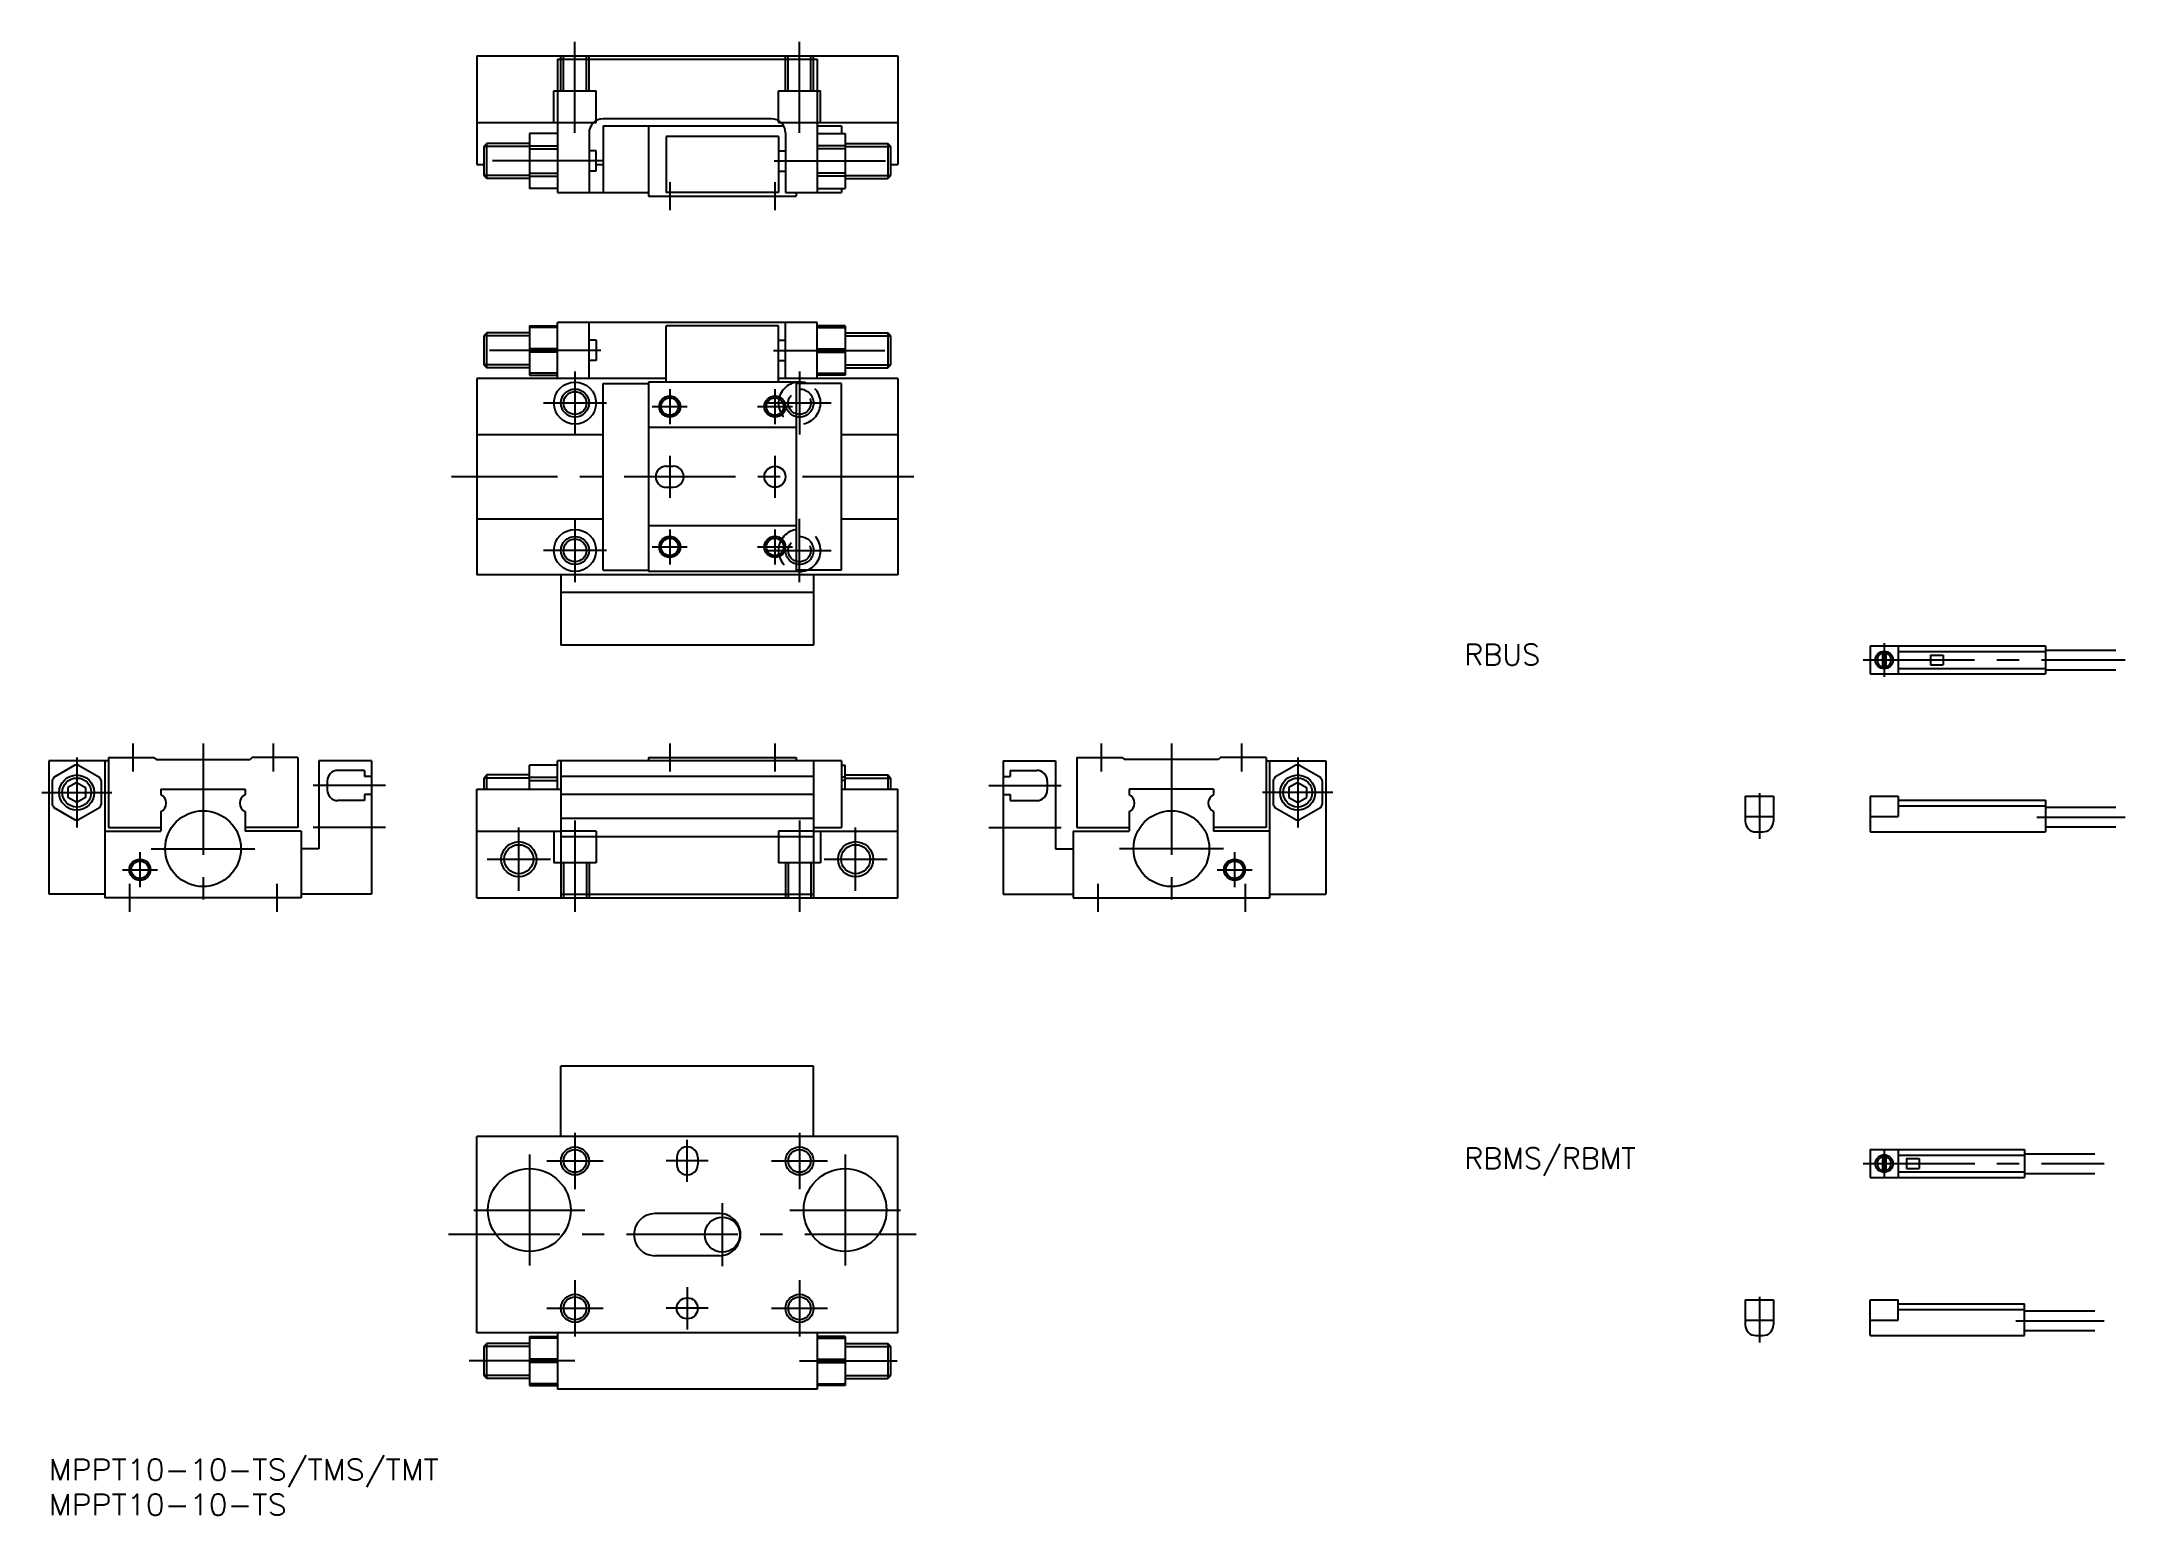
# Model space of a CAD drawing. Extents: x -1 to 296, y -8 to 202.
import ezdxf

# ---------------------------------------------------------------- set-up
doc = ezdxf.new("R2010")
doc.units = 0
doc.header["$LTSCALE"] = 0.5
doc.linetypes.add('CENTER', pattern=[50.8, 31.75, -6.35, 6.35, -6.35])
doc.linetypes.add('DASHED', pattern=[19.05, 12.7, -6.35])
for name, color, linetype in [('MSM_CENTER', 1, 'CENTER'), ('MSM_CONTINUOUS', 7, 'CONTINUOUS'), ('MSM_DASHED', 4, 'DASHED'), ('MSM_NARROW', 5, 'CONTINUOUS'), ('MSM_PART_NUMBER', 7, 'CONTINUOUS')]:
    doc.layers.add(name, color=color, linetype=linetype)
doc.styles.get("Standard").update_dxf_attribs({"font": 'txt.shx', "height": 3, "bigfont": 'bigfont.shx'})

# ---------------------------------------------------------------- blocks, each defined once
blk = doc.blocks.new('*U2')
at = {"layer": 'MSM_PART_NUMBER', "width": 1.055}
blk.add_text('MPPT10-10-TS/TMS/TMT', height=3, dxfattribs=at).set_placement((0, -3))
blk = doc.blocks.new('*U3')
at = {"layer": 'MSM_PART_NUMBER', "width": 1.055}
blk.add_text('MPPT10-10-TS', height=3, dxfattribs=at).set_placement((0, -8))
blk = doc.blocks.new('*U5')
at = {"layer": 'MSM_PART_NUMBER'}
blk.add_text('RBUS', height=3, dxfattribs=at).set_placement((201.741465, 113.136562))
blk = doc.blocks.new('*U6')
at = {"layer": 'MSM_PART_NUMBER'}
blk.add_text('RBMS/RBMT', height=3, dxfattribs=at).set_placement((201.741465, 41.36914))

msp = doc.modelspace()

# ---------------------------------------------------------------- linework, layer by layer
at = {"layer": 'MSM_CENTER'}
for p, q in [((75, 188.999969), (75, 201.999969)), ((107, 188.999969), (107, 201.999969)), ((79.10264, 184.999969), (60.41222, 184.999969)), ((103.397354, 184.999969), (120.587769, 184.999969)), ((88.49998, 181.999989), (88.49998, 177.999989)), ((103.499985, 181.999989), (103.499985, 177.999989)), ((78.69337, 157.999989), (59.91223, 157.999989)), ((103.30661, 157.999989), (120.914024, 157.999989)), ((75, 154.999989), (75, 145.999989)), ((106.999969, 154.999989), (106.999969, 145.999989)), ((88.49998, 152.499989), (88.49998, 147.499989)), ((103.499985, 152.499989), (103.499985, 147.499989)), ((79.5, 150.499989), (70.5, 150.499989)), ((85.99998, 149.999989), (90.99998, 149.999989)), ((100.999985, 149.999989), (105.999985, 149.999989)), ((111.499969, 150.499989), (102.499969, 150.499989)), ((88.49998, 142.999989), (88.49998, 136.999989)), ((103.499985, 142.999989), (103.499985, 136.999989)), ((123.297928, 139.999989), (57.41284, 139.999989)), ((75, 133.999989), (75, 124.999989)), ((106.999969, 124.999989), (106.999969, 133.999989)), ((88.49998, 132.499989), (88.49998, 127.499989)), ((103.499985, 132.499989), (103.499985, 127.499989)), ((79.5, 129.499989), (70.5, 129.499989)), ((85.99998, 129.999989), (90.99998, 129.999989)), ((100.999985, 129.999989), (105.999985, 129.999989)), ((102.499969, 129.499989), (111.499969, 129.499989)), ((261.577188, 116.29309), (261.577188, 111.49309)), ((258.577185, 113.89309), (295.940874, 113.89309)), ((12, 101.999989), (12, 97.999989)), ((22, 101.999989), (22, 77.999986)), ((32, 101.999989), (32, 97.999989)), ((88.49998, 101.999989), (88.49998, 97.999989)), ((103.499985, 101.999989), (103.499985, 97.999989)), ((150, 101.999989), (150, 97.999989)), ((160, 101.999989), (160, 77.999986)), ((170, 101.999989), (170, 97.999989)), ((4, 99.999989), (4, 89.999986)), ((178, 99.999989), (178, 89.999986)), ((48, 95.999989), (37.7, 95.999989)), ((134, 95.999989), (144.300003, 95.999989)), ((-1, 94.999989), (9, 94.999989)), ((183, 94.999989), (173, 94.999989)), ((243.783775, 94.89309), (243.783775, 88.39309)), ((48, 89.999986), (37.7, 89.999986)), ((67, 80.999986), (67, 89.999986)), ((75, 90.999986), (75, 77.999986)), ((107, 90.999986), (107, 77.999986)), ((115, 80.999986), (115, 89.999986)), ((134, 89.999986), (144.300003, 89.999986)), ((283.34707, 91.493088), (295.940874, 91.493088)), ((13, 86.499986), (13, 81.499986)), ((14.60001, 86.999986), (29.39999, 86.999986)), ((167.399994, 86.999986), (152.600006, 86.999986)), ((169, 86.499986), (169, 81.499986)), ((10.5, 83.999986), (15.5, 83.999986)), ((62.5, 85.499986), (71.5, 85.499986)), ((110.5, 85.499986), (119.5, 85.499986)), ((166.5, 83.999986), (171.5, 83.999986)), ((11.5, 81.999986), (11.5, 77.999986)), ((32.5, 81.999986), (32.5, 77.999986)), ((149.5, 81.999986), (149.5, 77.999986)), ((170.5, 81.999986), (170.5, 77.999986)), ((75, 46.500001), (75, 38.500001)), ((91, 39.500001), (91, 45.500001)), ((107, 46.500001), (107, 38.500001)), ((68.50003, 43.40001), (68.50003, 27.600007)), ((71, 42.500001), (79, 42.500001)), ((94, 42.500001), (88, 42.500001)), ((103, 42.500001), (111, 42.500001)), ((113.499969, 43.40001), (113.499969, 27.600007)), ((258.598965, 42.125668), (292.940874, 42.125668)), ((261.577188, 44.125668), (261.577188, 40.125668)), ((96, 36.500001), (96, 27.500001)), ((60.60004, 35.500001), (76.40003, 35.500001)), ((105.599968, 35.500001), (121.399971, 35.500001)), ((123.632538, 32.000001), (57.00049, 32.000001)), ((75, 25.500001), (75, 17.500001)), ((91, 24.500001), (91, 18.500001)), ((107, 25.500001), (107, 17.500001)), ((71, 21.500001), (79, 21.500001)), ((94, 21.500001), (88, 21.500001)), ((103, 21.500001), (111, 21.500001)), ((243.783775, 23.125668), (243.783775, 16.625668)), ((280.34707, 19.725678), (292.940874, 19.725678)), ((75, 14.000007), (59.91223, 14.000007)), ((107, 14.000007), (120.914024, 14.000007))]:
    msp.add_line(p, q, dxfattribs=at)
at = {"layer": 'MSM_CONTINUOUS'}
for p, q in [((61, 199.999989), (61, 184.499989)), ((61, 199.999989), (121, 199.999989)), ((72.5, 199.499989), (72.5, 180.499969)), ((72.5, 199.499989), (109.500008, 199.499989)), ((109.500008, 199.499989), (109.500008, 180.499969)), ((121, 199.999989), (121, 184.499989)), ((61, 190.499969), (72.5, 190.499969)), ((102.999992, 190.999969), (78.99999, 190.999969)), ((109.500008, 190.499969), (121, 190.499969)), ((62.433, 187.499989), (62, 187.066989)), ((62.433, 182.499989), (62.433, 187.499989)), ((68.5, 187.499989), (62.433, 187.499989)), ((68.5, 188.899979), (68.5, 181.099959)), ((72.5, 188.899979), (68.5, 188.899979)), ((68.5, 187.170759), (72.5, 187.170759)), ((77, 188.999989), (77, 180.499969)), ((78.99997, 189.999989), (104.732056, 189.999989)), ((78.99999, 189.999989), (78.99999, 180.499989)), ((85.50001, 189.999989), (85.50001, 179.999989)), ((88.00001, 188.499969), (88.00001, 180.499969)), ((104, 188.499969), (88.00001, 188.499969)), ((104, 188.499969), (104, 180.499969)), ((105, 188.999989), (105, 180.499969)), ((109.500008, 189.999989), (112.999992, 189.999989)), ((109.500008, 188.899979), (113.500008, 188.899979)), ((113.500008, 187.170759), (109.500008, 187.170759)), ((112.999992, 189.999989), (112.999992, 188.899979)), ((113.5, 187.499989), (119.567, 187.499989)), ((113.500008, 188.899979), (113.500008, 181.099959)), ((119.567, 187.499989), (119.567, 182.499989)), ((120, 187.066989), (119.567, 187.499989)), ((61, 184.499989), (62, 184.499989)), ((62, 187.066989), (62, 182.932989)), ((68.5, 186.720489), (72.5, 186.720489)), ((78.00001, 186.449969), (77, 186.449969)), ((78.00001, 183.549969), (78.00001, 186.449969)), ((78.00001, 184.499989), (78.99999, 184.499989)), ((104, 186.449969), (105, 186.449969)), ((113.500008, 186.720489), (109.500008, 186.720489)), ((120, 182.932989), (120, 187.066989)), ((120, 184.499989), (121, 184.499989)), ((62, 182.932989), (62.433, 182.499989)), ((68.5, 182.499989), (62.433, 182.499989)), ((68.5, 183.279449), (72.5, 183.279449)), ((68.5, 182.829129), (72.5, 182.829129)), ((78.00001, 183.549969), (77, 183.549969)), ((104, 183.549969), (105, 183.549969)), ((113.500008, 183.279449), (109.500008, 183.279449)), ((113.500008, 182.829129), (109.500008, 182.829129)), ((113.5, 182.499989), (119.567, 182.499989)), ((119.567, 182.499989), (120, 182.932989)), ((72.5, 181.099959), (68.5, 181.099959)), ((72.5, 180.499969), (85.50001, 180.499969)), ((85.49998, 179.999989), (106.499985, 179.999989)), ((104, 180.499969), (88.00001, 180.499969)), ((105, 180.499969), (112.999992, 180.499969)), ((106.5, 180.499969), (106.5, 179.999989)), ((109.500008, 181.099959), (113.500008, 181.099959)), ((112.999992, 181.099959), (112.999992, 180.499989)), ((62.433, 160.499999), (62, 160.066999)), ((62.433, 155.499999), (62.433, 160.499999)), ((68.5, 160.499999), (62.433, 160.499999)), ((68.5, 161.499989), (68.5, 154.499989)), ((68.5, 161.499989), (72.5, 161.499989)), ((72.5, 161.254989), (68.5, 161.254989)), ((72.5, 153.999989), (72.5, 161.999989)), ((109.5, 161.999989), (72.5, 161.999989)), ((77, 153.999989), (77, 161.999989)), ((87.99998, 153.499989), (87.99998, 161.499989)), ((103.999985, 161.499989), (87.99998, 161.499989)), ((103.999985, 153.499989), (103.999985, 161.499989)), ((105, 153.999989), (105, 161.999989)), ((109.5, 153.999989), (109.5, 161.999989)), ((113.5, 161.499989), (109.5, 161.499989)), ((109.5, 161.254989), (113.5, 161.254989)), ((113.5, 161.499989), (113.5, 154.499989)), ((113.5, 160.499989), (119.567, 160.499989)), ((119.567, 160.499989), (119.567, 155.499989)), ((120, 160.066989), (119.567, 160.499989)), ((62, 160.066999), (62, 155.932999)), ((72.5, 158.244979), (68.5, 158.244979)), ((72.5, 157.754989), (68.5, 157.754989)), ((78.00001, 159.449979), (77, 159.449979)), ((78.00001, 159.449979), (78.00001, 156.549989)), ((103.999985, 159.449979), (105, 159.449979)), ((109.5, 158.244979), (113.5, 158.244979)), ((109.5, 157.754989), (113.5, 157.754989)), ((120, 155.932989), (120, 160.066989)), ((62, 155.932999), (62.433, 155.499999)), ((68.5, 155.499999), (62.433, 155.499999)), ((72.5, 154.744979), (68.5, 154.744979)), ((68.5, 154.499989), (72.5, 154.499989)), ((78.00001, 156.549989), (77, 156.549989)), ((103.999985, 156.549989), (105, 156.549989)), ((109.5, 154.744979), (113.5, 154.744979)), ((113.5, 154.499989), (109.5, 154.499989)), ((113.5, 155.499989), (119.567, 155.499989)), ((119.567, 155.499989), (120, 155.932989)), ((61, 153.999989), (61, 125.999989)), ((87.99998, 153.999989), (61, 153.999989)), ((78.99997, 126.699979), (78.99997, 153.299989)), ((78.99997, 153.299989), (85.49998, 153.299989)), ((85.49998, 153.499989), (85.49998, 126.499989)), ((106.499985, 153.499989), (85.49998, 153.499989)), ((121, 153.999989), (103.999985, 153.999989)), ((106.499985, 153.499989), (106.499985, 126.499989)), ((113, 153.299989), (106.499985, 153.299989)), ((113, 126.699979), (113, 153.299989)), ((121, 153.999989), (121, 125.999989)), ((61, 145.999989), (78.99997, 145.999989)), ((106.499985, 146.999989), (85.49998, 146.999989)), ((113, 145.999989), (121, 145.999989)), ((87.99998, 141.499989), (88.99998, 141.499989)), ((87.99998, 138.499989), (88.99998, 138.499989)), ((61, 133.999989), (78.99997, 133.999989)), ((113, 133.999989), (121, 133.999989)), ((106.499985, 132.999989), (85.49998, 132.999989)), ((121, 125.999989), (61, 125.999989)), ((72.99998, 125.999989), (72.99998, 115.999989)), ((78.99997, 126.699979), (85.49998, 126.699979)), ((106.499985, 126.499989), (85.49998, 126.499989)), ((113, 126.699979), (106.499985, 126.699979)), ((108.999985, 125.999989), (108.999985, 115.999989)), ((108.999985, 123.499989), (72.99998, 123.499989)), ((108.999985, 115.999989), (72.99998, 115.999989)), ((259.577188, 115.89309), (259.577188, 111.89309)), ((259.577188, 115.89309), (284.577188, 115.89309)), ((263.57718, 115.89309), (263.57718, 111.89309)), ((284.577188, 115.89309), (284.577188, 111.89309)), ((261.327188, 115.11784), (261.327188, 112.66834)), ((261.827188, 115.11784), (261.827188, 112.66834)), ((263.57718, 115.09309), (284.577188, 115.09309)), ((268.177187, 114.59309), (268.177187, 113.19308)), ((268.177187, 114.59309), (269.97719, 114.59309)), ((268.177187, 113.19308), (269.97719, 113.19308)), ((269.97719, 114.59309), (269.97719, 113.19308)), ((284.577188, 115.29308), (294.577188, 115.29308)), ((259.577188, 111.89309), (284.577188, 111.89309)), ((263.57718, 112.69308), (284.577188, 112.69308)), ((284.577188, 112.49309), (294.577188, 112.49309)), ((0, 99.499989), (0, 80.499986)), ((8.5, 99.499989), (0, 99.499989)), ((3.74005, 98.891319), (0.75999, 97.170779)), ((4.26004, 98.891309), (7.23994, 97.170869)), ((8, 99.499989), (8, 79.999986)), ((8.5, 99.999989), (8.5, 89.999986)), ((8.5, 99.999989), (15, 99.999989)), ((14.99998, 99.999989), (15.29999, 99.699979)), ((15.29999, 99.699979), (28.69998, 99.699979)), ((28.99998, 100.000009), (28.69998, 99.699999)), ((35.5, 99.999989), (29, 99.999989)), ((35.5, 99.999989), (35.5, 89.999986)), ((46, 99.499989), (38.5, 99.499989)), ((38.5, 99.499989), (38.5, 86.999986)), ((45, 98.149979), (41.2, 98.149979)), ((45, 98.149979), (45, 97.299989)), ((46, 99.499989), (46, 80.499986)), ((68.5, 95.499989), (68.5, 98.900009)), ((72.5, 98.900009), (68.5, 98.900009)), ((113, 99.499989), (72.5, 99.499989)), ((72.5, 95.499989), (72.5, 99.499989)), ((73, 99.499989), (73, 80.499986)), ((85.49998, 99.999989), (85.49998, 99.499989)), ((85.49998, 99.999989), (106.499985, 99.999989)), ((106.499985, 99.999989), (106.499985, 99.499989)), ((109, 99.499989), (109, 80.499986)), ((113, 99.499989), (113, 89.999986)), ((113, 98.900009), (113.500008, 98.900009)), ((113.500008, 95.499989), (113.500008, 98.900009)), ((136, 99.499989), (136, 80.499986)), ((136, 99.499989), (143.5, 99.499989)), ((137, 98.149979), (137, 97.299989)), ((137, 98.149979), (140.800003, 98.149979)), ((143.5, 99.499989), (143.5, 86.999986)), ((146.5, 99.999989), (146.5, 89.999986)), ((146.5, 99.999989), (153, 99.999989)), ((153.000019, 100.000009), (153.300022, 99.699999)), ((166.700012, 99.699979), (153.300018, 99.699979)), ((167.000011, 99.999989), (166.700005, 99.699979)), ((173.5, 99.999989), (167, 99.999989)), ((173.5, 99.999989), (173.5, 89.999986)), ((173.5, 99.499989), (182, 99.499989)), ((174, 99.499989), (174, 79.999986)), ((177.740057, 98.891319), (174.759991, 97.170779)), ((178.26005, 98.891309), (181.239944, 97.170869)), ((182, 99.499989), (182, 80.499986)), ((0.50003, 96.720509), (0.50003, 93.279474)), ((2.75, 95.721679), (2.75, 94.278299)), ((4.00002, 96.443369), (2.75002, 95.721679)), ((4, 96.443379), (5.24998, 95.721699)), ((5.25, 95.721679), (5.25, 94.278299)), ((7.50003, 96.720399), (7.50003, 93.279588)), ((16, 95.499989), (16, 94.709321)), ((16, 95.499989), (28, 95.499989)), ((28, 95.499989), (28, 94.709321)), ((39.7, 96.649979), (39.7, 95.349989)), ((46, 97.299989), (45, 97.299989)), ((61, 79.999986), (61, 95.499989)), ((61, 95.499989), (73, 95.499989)), ((62.433, 97.499999), (62, 97.066999)), ((62, 97.066999), (62, 95.499989)), ((68.5, 97.499999), (62.433, 97.499999)), ((62.433, 95.499989), (62.433, 97.499999)), ((68.5, 97.170839), (72.5, 97.170839)), ((68.5, 96.720519), (72.5, 96.720519)), ((109, 97.299989), (73, 97.299989)), ((113.500008, 97.170839), (113, 97.170839)), ((113.500008, 96.720519), (113, 96.720519)), ((113, 95.499989), (121, 95.499989)), ((113.5, 97.499979), (119.567, 97.499979)), ((120, 97.066979), (119.567, 97.499979)), ((119.567, 97.499979), (119.567, 95.499989)), ((120, 95.499989), (120, 97.066979)), ((121, 79.999986), (121, 95.499989)), ((136, 97.299989), (137, 97.299989)), ((142.300003, 96.649979), (142.300003, 95.349989)), ((154, 95.499989), (154, 94.709321)), ((166, 95.499989), (154, 95.499989)), ((166, 95.499989), (166, 94.709321)), ((174.500031, 96.720509), (174.500031, 93.279474)), ((176.75, 95.721679), (176.75, 94.278299)), ((177.999992, 96.443379), (176.750006, 95.721699)), ((177.999983, 96.443369), (179.249983, 95.721679)), ((179.25, 95.721679), (179.25, 94.278299)), ((181.500031, 96.720399), (181.500031, 93.279588)), ((3.73997, 91.108682), (0.76001, 92.829164)), ((3.99998, 93.556634), (2.75, 94.278314)), ((5.25002, 94.278306), (4.00002, 93.556619)), ((7.23993, 92.829072), (4.26012, 91.108682)), ((16, 92.290651), (16, 89.499986)), ((28, 92.290651), (28, 89.499986)), ((45, 93.849992), (41.2, 93.849992)), ((46, 94.699983), (45, 94.699983)), ((45, 94.699983), (45, 93.849992)), ((109, 94.699983), (73, 94.699983)), ((136, 94.699983), (137, 94.699983)), ((137, 94.699983), (137, 93.849992)), ((137, 93.849992), (140.800003, 93.849992)), ((154, 92.290651), (154, 89.499986)), ((166, 92.290651), (166, 89.499986)), ((177.739975, 91.108682), (174.760014, 92.829164)), ((176.749983, 94.278306), (177.999983, 93.556619)), ((178.000006, 93.556634), (179.249992, 94.278314)), ((181.239925, 92.829072), (178.260122, 91.108682)), ((241.783775, 94.493088), (245.783775, 94.493088)), ((241.783775, 94.493088), (241.783775, 90.89309)), ((245.783775, 94.493088), (245.783775, 90.89309)), ((259.577188, 94.493088), (263.57718, 94.493088)), ((259.577188, 94.493088), (259.577188, 89.39309)), ((263.57718, 94.493088), (263.57718, 91.593095)), ((263.57718, 93.89309), (284.577188, 93.89309)), ((263.57718, 93.093095), (284.577188, 93.093095)), ((284.577188, 93.89309), (284.577188, 89.39309)), ((284.577188, 92.89309), (294.577188, 92.89309)), ((8, 89.499986), (16, 89.499986)), ((8.5, 89.999986), (16, 89.999986)), ((35.5, 89.999986), (28, 89.999986)), ((36, 89.499986), (28, 89.499986)), ((36, 89.499986), (36, 79.999986)), ((61, 89.499986), (73, 89.499986)), ((109, 91.299989), (73, 91.299989)), ((109, 89.999986), (113, 89.999986)), ((109, 89.499986), (121, 89.499986)), ((146, 89.499986), (146, 79.999986)), ((146, 89.499986), (154, 89.499986)), ((146.5, 89.999986), (154, 89.999986)), ((173.5, 89.999986), (166, 89.999986)), ((174, 89.499986), (166, 89.499986)), ((241.783775, 91.593095), (245.783775, 91.593095)), ((243.283775, 89.39309), (244.283775, 89.39309)), ((259.577188, 91.593095), (263.57718, 91.593095)), ((259.577188, 89.39309), (284.577188, 89.39309)), ((284.577188, 90.093095), (294.577188, 90.093095)), ((38.5, 86.999986), (36, 86.999986)), ((109, 88.699983), (73, 88.699983)), ((143.5, 86.999986), (146, 86.999986)), ((8, 80.499986), (0, 80.499986)), ((46, 80.499986), (36, 80.499986)), ((73, 80.499986), (109, 80.499986)), ((136, 80.499986), (146, 80.499986)), ((174, 80.499986), (182, 80.499986)), ((36, 79.999986), (8, 79.999986)), ((61, 79.999986), (121, 79.999986)), ((146, 79.999986), (174, 79.999986)), ((73, 46.000001), (73, 55.999997)), ((109, 55.999997), (73, 55.999997)), ((109, 46.000001), (109, 55.999997)), ((61, 18.000001), (61, 46.000001)), ((121, 46.000001), (61, 46.000001)), ((121, 18.000001), (121, 46.000001)), ((89.5, 43.000001), (89.5, 42.000001)), ((92.5, 43.000001), (92.5, 42.000001)), ((259.577188, 44.125668), (259.577188, 40.125668)), ((259.577188, 44.125668), (281.577188, 44.125668)), ((261.327188, 43.350418), (261.327188, 40.900918)), ((261.827188, 43.350418), (261.827188, 40.900918)), ((263.577196, 44.125668), (263.577196, 40.125668)), ((263.577196, 43.325668), (281.577188, 43.325668)), ((264.777185, 42.825668), (266.577188, 42.825668)), ((264.777185, 42.825668), (264.777185, 41.425668)), ((266.577188, 42.825668), (266.577188, 41.425668)), ((281.577188, 44.125668), (281.577188, 40.125668)), ((281.577188, 43.525668), (291.577196, 43.525668)), ((259.577188, 40.125668), (281.577188, 40.125668)), ((263.577196, 40.925668), (281.577188, 40.925668)), ((264.777185, 41.425668), (266.577188, 41.425668)), ((281.577188, 40.725668), (291.577196, 40.725668)), ((95.599983, 35.000001), (86.39999, 35.000001)), ((95.599983, 29.000001), (86.39999, 29.000001)), ((241.783775, 22.725678), (245.783775, 22.725678)), ((241.783775, 22.725678), (241.783775, 19.125668)), ((245.783775, 22.725678), (245.783775, 19.125668)), ((259.577188, 22.725678), (263.577196, 22.725678)), ((259.577188, 17.625668), (259.577188, 22.725678)), ((263.577196, 19.825668), (263.577196, 22.725678)), ((263.577196, 22.125668), (281.577188, 22.125668)), ((263.577196, 21.325678), (281.577188, 21.325678)), ((281.577188, 17.625668), (281.577188, 22.125668)), ((281.577188, 21.125668), (291.577196, 21.125668)), ((121, 18.000001), (61, 18.000001)), ((72.5, 18.000001), (72.5, 10)), ((109.5, 18.000001), (109.5, 10)), ((241.783775, 19.825668), (245.783775, 19.825668)), ((259.577188, 19.825668), (263.577196, 19.825668)), ((281.577188, 18.325678), (291.577196, 18.325678)), ((62.433, 16.50002), (62, 16.06702)), ((62, 16.06702), (62, 11.93302)), ((62.433, 11.50002), (62.433, 16.50002)), ((68.5, 16.50002), (62.433, 16.50002)), ((68.5, 17.500007), (68.5, 10.500007)), ((68.5, 17.500007), (72.5, 17.500007)), ((72.5, 17.255012), (68.5, 17.255012)), ((113.5, 17.500007), (109.5, 17.500007)), ((109.5, 17.255012), (113.5, 17.255012)), ((113.5, 17.500007), (113.5, 10.500007)), ((113.5, 16.499992), (119.567, 16.499992)), ((119.567, 16.499992), (119.567, 11.499992)), ((120, 16.066992), (119.567, 16.499992)), ((120, 11.932992), (120, 16.066992)), ((243.283775, 17.625668), (244.283775, 17.625668)), ((259.577188, 17.625668), (281.577188, 17.625668)), ((62, 11.93302), (62.433, 11.50002)), ((72.5, 14.245002), (68.5, 14.245002)), ((72.5, 13.755012), (68.5, 13.755012)), ((109.5, 14.245002), (113.5, 14.245002)), ((109.5, 13.755012), (113.5, 13.755012)), ((119.567, 11.499992), (120, 11.932992)), ((68.5, 11.50002), (62.433, 11.50002)), ((72.5, 10.745002), (68.5, 10.745002)), ((68.5, 10.500007), (72.5, 10.500007)), ((109.5, 10), (72.5, 10)), ((109.5, 10.745002), (113.5, 10.745002)), ((113.5, 10.500007), (109.5, 10.500007)), ((113.5, 11.499992), (119.567, 11.499992))]:
    msp.add_line(p, q, dxfattribs=at)
for centre, radius in [((75, 150.499989), 3), ((75, 150.499989), 1.621), ((88.49998, 149.999989), 1.2295), ((103.499985, 149.999989), 1.2295), ((103.499985, 139.999989), 1.5), ((75, 129.499989), 3), ((75, 129.499989), 1.621), ((88.49998, 129.999989), 1.2295), ((103.499985, 129.999989), 1.2295), ((261.577188, 113.89309), 1.25), ((4, 94.999987), 2.5), ((178, 94.999987), 2.5), ((22, 86.999986), 5.4), ((160, 86.999986), 5.4), ((67, 85.499986), 2.067), ((115, 85.499986), 2.067), ((13, 83.999986), 1.2295), ((169, 83.999986), 1.2295), ((75, 42.500001), 1.621), ((107, 42.500001), 1.621), ((261.577188, 42.125668), 1.25), ((68.50003, 35.500001), 5.9), ((113.499969, 35.500001), 5.9), ((96, 32.000001), 2.5), ((75, 21.500001), 1.621), ((91, 21.500001), 1.5), ((107, 21.500001), 1.621)]:
    msp.add_circle(centre, radius, dxfattribs=at)
for centre, radius, start, end in [((78.99999, 188.999989), 2, 89.999996, 180.00001), ((102.999992, 188.999989), 2, 359.99999, 89.999996), ((106.999969, 150.499989), 3, 68.96053022, 99.59375831), ((87.99998, 139.999989), 1.5, 90.000003, 270), ((88.99998, 139.999989), 1.5, 270, 90.000003), ((106.999969, 129.499979), 3, 260.40624169, 291.03946978), ((261.577188, 113.89309), 1, 104.47752, 255.52249), ((261.577188, 113.89309), 1, 284.47751, 75.522488), ((4, 94.999989), 3.9, 86.176661, 93.821828), ((41.2, 96.649979), 1.5, 90.000003, 180.00001), ((140.800003, 96.649979), 1.5, 359.99999, 89.999996), ((178, 94.999989), 3.9, 86.176661, 93.821828), ((4, 94.999989), 3.9, 146.17818, 153.82212), ((4, 94.999989), 3.9, 26.175879, 33.823336), ((41.2, 95.349989), 1.5, 179.99999, 270), ((140.800003, 95.349989), 1.5, 270, 0.000009), ((178, 94.999989), 3.9, 146.17818, 153.82212), ((178, 94.999989), 3.9, 26.175879, 33.823336), ((4, 94.999989), 3.9, 206.17788, 213.82279), ((4, 94.999989), 3.9, 326.17569, 333.82412), ((15.39999, 93.499986), 1.350003, 296.38621, 63.610023), ((28.59999, 93.499986), 1.35, 116.38737, 243.61085), ((153.400009, 93.499986), 1.35, 296.38914, 63.612632), ((166.600006, 93.499986), 1.350003, 116.38998, 243.61378), ((178, 94.999989), 3.9, 206.17788, 213.82279), ((178, 94.999989), 3.9, 326.17569, 333.82412), ((4, 94.999989), 3.9, 266.1772, 273.8243), ((178, 94.999989), 3.9, 266.1772, 273.8243), ((243.283775, 90.89309), 1.5, 179.99999, 270), ((244.283775, 90.89309), 1.5, 270, 0), ((91, 43.000001), 1.5, 0, 180.00001), ((91, 42.000001), 1.5, 179.99999, 0.00001), ((261.577188, 42.125668), 1, 104.47751, 255.52249), ((261.577188, 42.125668), 1, 284.47751, 75.522488), ((86.39999, 32.000001), 3, 90.000003, 270), ((95.599983, 32.000001), 3, 270, 90.000003), ((243.283775, 19.125668), 1.5, 179.99999, 270), ((244.283775, 19.125668), 1.5, 270, 0)]:
    msp.add_arc(centre, radius, start, end, dxfattribs=at)
at = {"layer": 'MSM_DASHED'}
for p, q in [((73, 194.999989), (73, 199.999989)), ((73.379, 194.999989), (73.379, 199.999989)), ((76.621, 194.999989), (76.621, 199.999989)), ((77, 194.999989), (77, 199.999989)), ((105, 194.999989), (105, 199.999989)), ((105.379, 194.999989), (105.379, 199.999989)), ((108.621, 194.999989), (108.621, 199.999989)), ((109, 194.999989), (109, 199.999989)), ((72, 194.999989), (78, 194.999989)), ((72, 190.499989), (72, 194.999989)), ((78, 190.499989), (78, 194.999989)), ((104, 194.999989), (110, 194.999989)), ((104, 190.499989), (104, 194.999989)), ((110, 190.499989), (110, 194.999989)), ((72.5, 190.499969), (78, 190.499969)), ((104, 190.499969), (109.500008, 190.499969)), ((72, 89.499986), (72, 84.999986)), ((78, 89.499986), (73, 89.499986)), ((78, 89.499986), (78, 84.999986)), ((104, 89.499986), (104, 84.999986)), ((109, 89.499986), (104, 89.499986)), ((110, 89.499986), (110, 84.999986)), ((78, 84.999986), (72, 84.999986)), ((73.379, 84.999986), (73.379, 79.999986)), ((76.621, 84.999986), (76.621, 79.999986)), ((77, 84.999986), (77, 79.999986)), ((110, 84.999986), (104, 84.999986)), ((105, 84.999986), (105, 79.999986)), ((105.379, 84.999986), (105.379, 79.999986)), ((108.621, 84.999986), (108.621, 79.999986)), ((73, 80.499986), (73, 79.999986)), ((109, 80.499986), (109, 79.999986))]:
    msp.add_line(p, q, dxfattribs=at)
for centre, radius in [((106.999969, 150.499989), 2), ((106.999969, 150.499989), 1.621), ((106.999969, 129.499989), 2), ((106.999969, 129.499989), 1.621)]:
    msp.add_circle(centre, radius, dxfattribs=at)
for centre, start, end in [((106.999969, 150.499989), 99.59375831, 68.96053022), ((106.999969, 129.499989), 279.59375831, 260.40624169)]:
    msp.add_arc(centre, 3, start, end, dxfattribs=at)
at = {"layer": 'MSM_NARROW'}
for p, q in [((68.5, 187.066989), (62, 187.066989)), ((113.5, 187.066989), (120, 187.066989)), ((68.5, 182.932989), (62, 182.932989)), ((113.5, 182.932989), (120, 182.932989)), ((68.5, 160.066999), (62, 160.066999)), ((113.5, 160.066989), (120, 160.066989)), ((68.5, 155.932999), (62, 155.932999)), ((113.5, 155.932989), (120, 155.932989)), ((68.5, 97.066999), (62, 97.066999)), ((113.5, 97.066979), (120, 97.066979)), ((68.5, 16.06702), (62, 16.06702)), ((113.5, 16.066992), (120, 16.066992)), ((68.5, 11.93302), (62, 11.93302)), ((113.5, 11.932992), (120, 11.932992))]:
    msp.add_line(p, q, dxfattribs=at)
for centre, radius in [((75, 150.499989), 2), ((88.49998, 149.999989), 1.5), ((103.499985, 149.999989), 1.5), ((75, 129.499989), 2), ((88.49998, 129.999989), 1.5), ((103.499985, 129.999989), 1.5), ((4, 94.999987), 2.067), ((178, 94.999987), 2.067), ((67, 85.499986), 2.5), ((115, 85.499986), 2.5), ((13, 83.999986), 1.5), ((169, 83.999986), 1.5), ((75, 42.500001), 2), ((107, 42.500001), 2), ((75, 21.500001), 2), ((107, 21.500001), 2)]:
    msp.add_circle(centre, radius, dxfattribs=at)

# ---------------------------------------------------------------- block references
at = {"layer": 'MSM_CONTINUOUS'}
for name in ['*U5', '*U6', '*U2', '*U3']:
    msp.add_blockref(name, (0, 0), dxfattribs=at)

doc.saveas('drawing.dxf')
